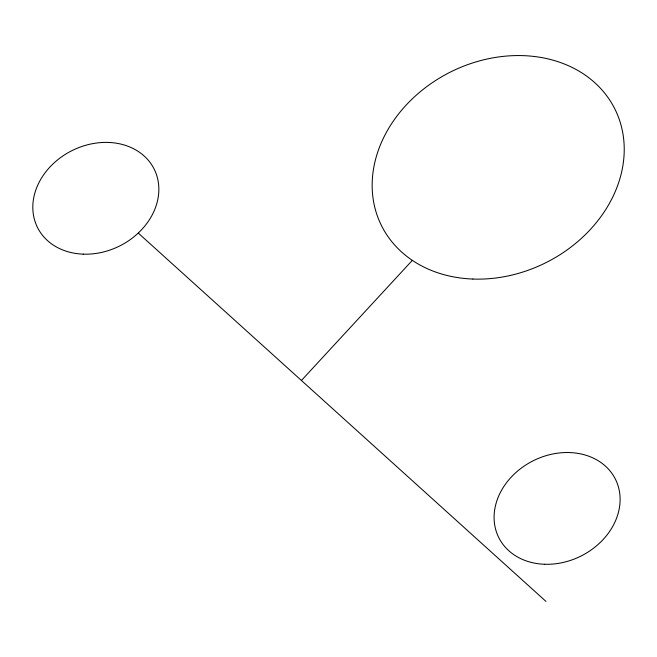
<?xml version="1.0" encoding="UTF-8"?>
<svg xmlns="http://www.w3.org/2000/svg" width="657" height="657" viewBox="0 0 657 657"><rect width="100%" height="100%" fill="white"/><g stroke="black" fill="none" stroke-linecap="round" stroke-linejoin="round"><path stroke-width="0.99" d="M301.423 380.477L412.333 260.353M138.381 233.178L545.983 601.426M472.892 279.044A130.456 106.598 -26.6 0 0 617.777 115.443A130.456 106.598 -26.6 0 0 403.924 107.551A130.456 106.598 -26.6 0 0 472.892 279.044M544.448 564.256A65.224 53.299 -26.6 0 0 616.89 482.46A65.224 53.299 -26.6 0 0 509.963 478.518A65.224 53.299 -26.6 0 0 544.448 564.256M83.176 254.144A65.224 53.299 -26.6 0 0 155.619 172.339A65.224 53.299 -26.6 0 0 48.692 168.397A65.224 53.299 -26.6 0 0 83.176 254.144"/></g></svg>
